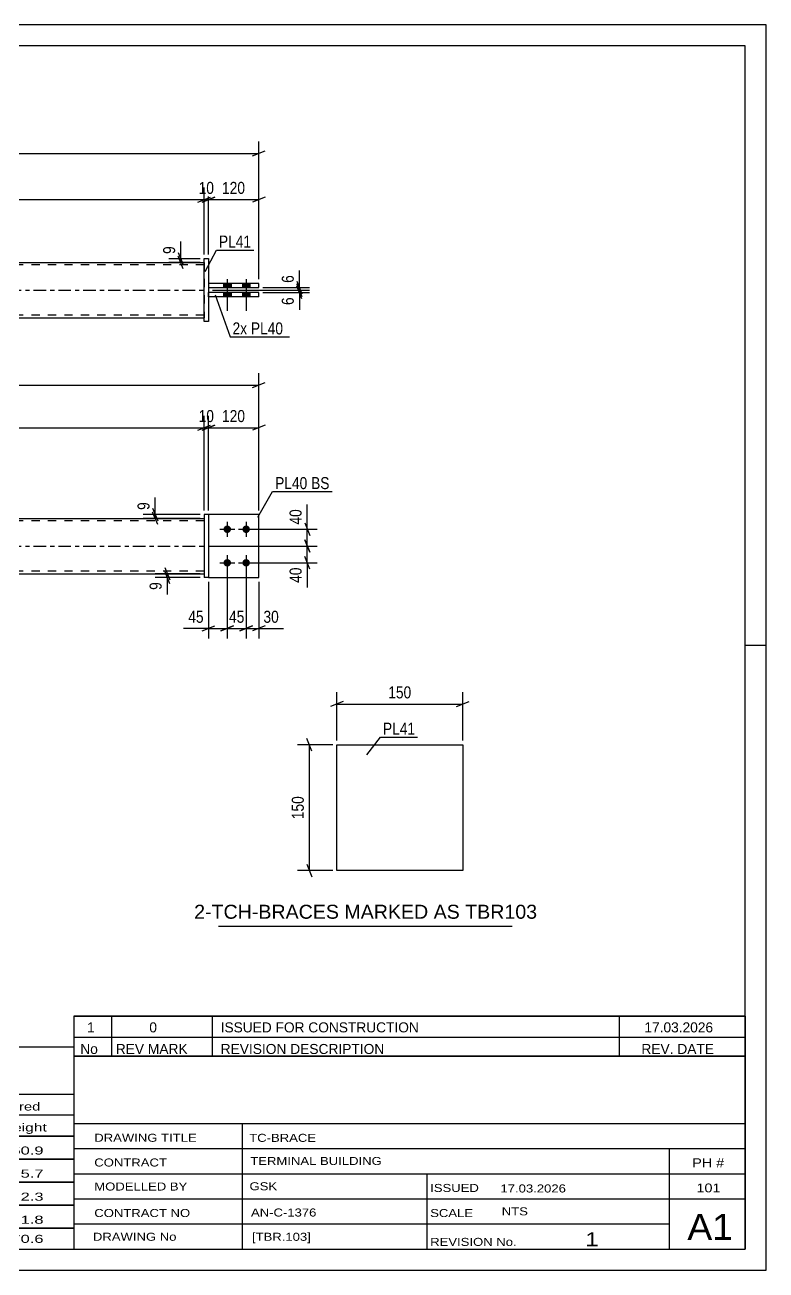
# Model space of a CAD drawing. Header units: millimetres. Extents: x 0 to 420, y 0 to 297.
# Drawn here: x 243.3 to 420, y 0 to 297 of the extents above; entities that cross this region are included whole.
import ezdxf

# ---------------------------------------------------------------- set-up
doc = ezdxf.new("R2010")
doc.units = ezdxf.units.MM
doc.linetypes.add('DXK_LINE_DOT2', pattern=[3.9198, 1.9599, -1.9599])
doc.linetypes.add('DXK_LINE_DOT3', pattern=[5.9187, 2.979, -0.9799, 0.9799, -0.9799])
doc.styles.add('Arial', font='ARIAL.TTF', dxfattribs={"height": 0.2})
doc.styles.add('Arial Narrow', font='ARIALN.TTF', dxfattribs={"height": 0.2})

# ---------------------------------------------------------------- blocks, each defined once
blk = doc.blocks.new('Unknown-581590702-1127')
at = {"color": 5, "linetype": 'Continuous'}
for p, q in [((420, 297), (0, 297)), ((420, 0), (420, 297)), ((415, 292), (5, 292)), ((415, 5), (415, 292)), ((420, 149), (415, 149)), ((5, 5), (415, 5)), ((0, 0), (420, 0))]:
    blk.add_line(p, q, dxfattribs=at)
blk = doc.blocks.new('Part-581590702-2898 - 2897')
at = {"color": 2, "linetype": 'Continuous'}
for p, q in [((317.7, 125.29), (347.7, 125.29)), ((317.7, 95.29), (317.7, 125.29)), ((347.7, 125.29), (347.7, 95.29)), ((347.7, 95.29), (317.7, 95.29))]:
    blk.add_line(p, q, dxfattribs=at)
blk = doc.blocks.new('Part-581590702-1367 - 1364')
at = {"color": 2, "linetype": 'Continuous'}
for p, q in [((287.08, 180.2), (286.08, 180.2)), ((286.08, 180.2), (286.08, 165.2)), ((287.08, 180.2), (287.08, 165.2)), ((287.08, 165.2), (286.08, 165.2))]:
    blk.add_line(p, q, dxfattribs=at)
blk = doc.blocks.new('Bolt-581590702-1379 - 1364')
at = {"linetype": 'Continuous'}
for points in [[(291.58, 177.6, -1), (291.58, 175.8, -1)], [(296.08, 177.6, -1), (296.08, 175.8, -1)], [(291.58, 169.6, -1), (291.58, 167.8, -1)], [(296.08, 169.6, -1), (296.08, 167.8, -1)]]:
    blk.add_hatch(color=1, dxfattribs=at).paths.add_polyline_path(points)
at = {"color": 1, "linetype": 'Continuous'}
for p, q in [((291.58, 178.5), (291.58, 174.9)), ((296.08, 178.5), (296.08, 174.9)), ((289.78, 176.7), (293.38, 176.7)), ((294.28, 176.7), (297.88, 176.7)), ((291.58, 170.5), (291.58, 166.9)), ((296.08, 170.5), (296.08, 166.9)), ((289.78, 168.7), (293.38, 168.7)), ((294.28, 168.7), (297.88, 168.7))]:
    blk.add_line(p, q, dxfattribs=at)
blk = doc.blocks.new('Part-581590702-1440 - 1364')
at = {"linetype": 'Continuous'}
blk.add_hatch(color=2, dxfattribs=at).paths.add_polyline_path([(139.98, 179.3), (139.18, 180.7), (140.78, 180.7)])
at = {"color": 2, "linetype": 'Continuous'}
for p, q in [((109.98, 179.3), (197.98, 179.3)), ((139.98, 179.3), (139.18, 180.7)), ((139.18, 180.7), (140.78, 180.7)), ((140.78, 180.7), (139.98, 179.3)), ((198.08, 179.3), (286.08, 179.3)), ((109.98, 166.1), (197.98, 166.1)), ((198.08, 166.1), (286.08, 166.1))]:
    blk.add_line(p, q, dxfattribs=at)
at = {"color": 7, "linetype": 'DXK_LINE_DOT2'}
for p, q in [((109.98, 166.1), (109.98, 179.3)), ((197.98, 178.7), (109.98, 178.7)), ((286.08, 178.7), (198.08, 178.7)), ((286.08, 179.3), (286.08, 166.1)), ((197.98, 166.7), (109.98, 166.7)), ((286.08, 166.7), (198.08, 166.7))]:
    blk.add_line(p, q, dxfattribs=at)
at = {"color": 7, "linetype": 'DXK_LINE_DOT3'}
for p, q in [((109.98, 172.7), (197.98, 172.7)), ((198.08, 172.7), (286.08, 172.7))]:
    blk.add_line(p, q, dxfattribs=at)
at = {"color": 2, "linetype": 'Continuous'}
blk.add_circle((139.98, 180.2), 1, dxfattribs=at)
blk = doc.blocks.new('Part-581590702-1445 - 1364')
at = {"color": 2, "linetype": 'Continuous'}
for p, q in [((299.08, 180.2), (287.08, 180.2)), ((299.08, 165.2), (299.08, 180.2)), ((287.08, 165.2), (299.08, 165.2))]:
    blk.add_line(p, q, dxfattribs=at)
at = {"color": 7, "linetype": 'DXK_LINE_DOT2'}
blk.add_line((287.08, 180.2), (287.08, 165.2), dxfattribs=at)
blk = doc.blocks.new('Part-581590702-1450 - 1364')
at = {"color": 7, "linetype": 'DXK_LINE_DOT2'}
for p, q in [((299.08, 180.2), (287.08, 180.2)), ((287.08, 180.2), (287.08, 165.2)), ((299.08, 165.2), (299.08, 180.2)), ((287.08, 165.2), (299.08, 165.2))]:
    blk.add_line(p, q, dxfattribs=at)
blk = doc.blocks.new('Part-581590702-1778 - 1767')
at = {"color": 2, "linetype": 'Continuous'}
for p, q in [((287.08, 232.15), (287.08, 233.15)), ((299.08, 233.15), (287.08, 233.15)), ((299.08, 232.15), (287.08, 232.15)), ((299.08, 232.15), (299.08, 233.15))]:
    blk.add_line(p, q, dxfattribs=at)
blk = doc.blocks.new('Part-581590702-1773 - 1767')
at = {"linetype": 'Continuous'}
blk.add_hatch(color=2, dxfattribs=at).paths.add_polyline_path([(139.98, 233.74), (139.18, 235.14), (140.78, 235.14)])
at = {"color": 2, "linetype": 'Continuous'}
for p, q in [((109.98, 240.34), (197.98, 240.34)), ((198.08, 240.34), (286.08, 240.34)), ((139.98, 233.74), (139.18, 235.14)), ((139.18, 235.14), (140.78, 235.14)), ((140.78, 235.14), (139.98, 233.74)), ((109.98, 227.14), (197.98, 227.14)), ((198.08, 227.14), (286.08, 227.14))]:
    blk.add_line(p, q, dxfattribs=at)
at = {"color": 7, "linetype": 'DXK_LINE_DOT2'}
for p, q in [((109.98, 240.34), (109.98, 227.14)), ((197.98, 239.74), (109.98, 239.74)), ((286.08, 239.74), (198.08, 239.74)), ((286.08, 240.34), (286.08, 227.14)), ((197.98, 227.74), (109.98, 227.74)), ((286.08, 227.74), (198.08, 227.74))]:
    blk.add_line(p, q, dxfattribs=at)
at = {"color": 7, "linetype": 'DXK_LINE_DOT3'}
for p, q in [((109.98, 233.74), (197.98, 233.74)), ((198.08, 233.74), (286.08, 233.74))]:
    blk.add_line(p, q, dxfattribs=at)
at = {"color": 2, "linetype": 'Continuous'}
blk.add_circle((139.98, 234.64), 1, dxfattribs=at)
blk = doc.blocks.new('Part-581590702-1783 - 1767')
at = {"color": 2, "linetype": 'Continuous'}
for p, q in [((299.08, 235.35), (287.08, 235.35)), ((287.08, 235.35), (287.08, 234.35)), ((299.08, 234.35), (299.08, 235.35)), ((287.08, 234.35), (299.08, 234.35))]:
    blk.add_line(p, q, dxfattribs=at)
blk = doc.blocks.new('Part-581590702-1788 - 1767')
at = {"color": 2, "linetype": 'Continuous'}
for p, q in [((286.08, 226.25), (286.08, 241.25)), ((286.08, 241.25), (287.08, 241.25)), ((287.08, 241.25), (287.08, 226.25)), ((287.08, 226.25), (286.08, 226.25))]:
    blk.add_line(p, q, dxfattribs=at)
blk = doc.blocks.new('Bolt-581590702-1800 - 1767')
at = {"linetype": 'Continuous'}
for points in [[(292.48, 235.34), (290.68, 235.34), (290.68, 234.34), (292.48, 234.34)], [(292.48, 235.34), (290.68, 235.34), (290.68, 234.34), (292.48, 234.34)], [(296.98, 235.34), (295.18, 235.34), (295.18, 234.34), (296.98, 234.34)], [(296.98, 235.34), (295.18, 235.34), (295.18, 234.34), (296.98, 234.34)], [(292.48, 233.14), (290.68, 233.14), (290.68, 232.14), (292.48, 232.14)], [(292.48, 233.14), (290.68, 233.14), (290.68, 232.14), (292.48, 232.14)], [(296.98, 233.14), (295.18, 233.14), (295.18, 232.14), (296.98, 232.14)], [(296.98, 233.14), (295.18, 233.14), (295.18, 232.14), (296.98, 232.14)]]:
    blk.add_hatch(color=1, dxfattribs=at).paths.add_polyline_path(points)
at = {"color": 1, "linetype": 'Continuous'}
for p, q in [((290.68, 235.34), (290.68, 234.34)), ((290.68, 235.34), (290.68, 234.34)), ((291.58, 236.34), (291.58, 228.84)), ((291.58, 236.34), (291.58, 228.84)), ((292.48, 235.34), (292.48, 234.34)), ((292.48, 235.34), (292.48, 234.34)), ((295.18, 235.34), (295.18, 234.34)), ((295.18, 235.34), (295.18, 234.34)), ((296.08, 236.34), (296.08, 228.84)), ((296.08, 236.34), (296.08, 228.84)), ((296.98, 235.34), (296.98, 234.34)), ((296.98, 235.34), (296.98, 234.34)), ((290.68, 233.14), (290.68, 232.14)), ((290.68, 233.14), (290.68, 232.14)), ((292.48, 233.14), (292.48, 232.14)), ((292.48, 233.14), (292.48, 232.14)), ((295.18, 233.14), (295.18, 232.14)), ((295.18, 233.14), (295.18, 232.14)), ((296.98, 233.14), (296.98, 232.14)), ((296.98, 233.14), (296.98, 232.14))]:
    blk.add_line(p, q, dxfattribs=at)
blk = doc.blocks.new('StraightDimension-581590702-2906 - 2897')
at = {"color": 7, "linetype": 'Continuous'}
for p, q in [((317.7, 126.29), (317.7, 137.87)), ((347.7, 126.29), (347.7, 137.87)), ((319.2, 135.62), (316.2, 134.42)), ((317.7, 135.02), (347.7, 135.02)), ((346.2, 134.42), (349.2, 135.62))]:
    blk.add_line(p, q, dxfattribs=at)
at = {"color": 0}
blk.add_wipeout([(336.04, 135.77), (336.04, 139.97), (329.35, 139.97), (329.35, 135.77)], dxfattribs=at)
at = {"color": 3, "style": 'Arial Narrow'}
blk.add_text('150', height=2.863, dxfattribs=at).set_placement((329.95, 136.37))
blk = doc.blocks.new('StraightDimension-581590702-2984 - 2897')
at = {"color": 7, "linetype": 'Continuous'}
for p, q in [((316.7, 125.29), (308.31, 125.29)), ((311.76, 123.79), (310.56, 126.79)), ((311.16, 95.29), (311.16, 125.29)), ((316.7, 95.29), (308.31, 95.29)), ((310.56, 96.79), (311.76, 93.79))]:
    blk.add_line(p, q, dxfattribs=at)
at = {"color": 0}
blk.add_wipeout([(310.41, 113.64), (306.21, 113.64), (306.21, 106.95), (310.41, 106.95)], dxfattribs=at)
at = {"color": 3, "style": 'Arial Narrow'}
blk.add_text('150', height=2.863, rotation=90.0002, dxfattribs=at).set_placement((309.81, 107.55))
blk = doc.blocks.new('StraightDimension-581590702-1665 - 1364')
at = {"color": 7, "linetype": 'Continuous'}
for p, q in [((291.58, 167.7), (291.58, 150.65)), ((296.08, 167.7), (296.08, 150.65)), ((290.08, 152.45), (293.08, 153.65)), ((291.58, 153.05), (296.08, 153.05)), ((297.58, 153.65), (294.58, 152.45))]:
    blk.add_line(p, q, dxfattribs=at)
at = {"color": 0}
blk.add_wipeout([(296.25, 153.8), (296.25, 158), (291.4, 158), (291.4, 153.8)], dxfattribs=at)
at = {"color": 3, "style": 'Arial Narrow'}
blk.add_text('45', height=2.863, dxfattribs=at).set_placement((292, 154.4))
blk = doc.blocks.new('StraightDimension-581590702-1505 - 1364')
at = {"color": 7, "linetype": 'Continuous'}
for p, q in [((286.08, 181.2), (286.08, 203.77)), ((287.08, 181.2), (287.08, 203.77)), ((284.58, 200.32), (287.58, 201.52)), ((288.58, 201.52), (285.58, 200.32)), ((286.08, 200.92), (287.08, 200.92))]:
    blk.add_line(p, q, dxfattribs=at)
at = {"color": 0}
blk.add_wipeout([(289, 201.67), (289, 205.87), (284.15, 205.87), (284.15, 201.67)], dxfattribs=at)
at = {"color": 3, "style": 'Arial Narrow'}
blk.add_text('10', height=2.863, dxfattribs=at).set_placement((284.75, 202.27))
blk = doc.blocks.new('StraightDimension-581590702-1703 - 1364')
at = {"color": 7, "linetype": 'Continuous'}
for p, q in [((297.08, 176.7), (313.04, 176.7)), ((310.04, 178.2), (311.24, 175.2)), ((310.64, 172.7), (310.64, 176.7)), ((287.08, 172.7), (313.04, 172.7)), ((311.24, 171.2), (310.04, 174.2))]:
    blk.add_line(p, q, dxfattribs=at)
at = {"color": 0}
blk.add_wipeout([(309.89, 182.08), (305.69, 182.08), (305.69, 177.22), (309.89, 177.22)], dxfattribs=at)
at = {"color": 7, "linetype": 'Continuous'}
blk.add_line((310.64, 176.7), (310.64, 182.6), dxfattribs=at)
blk.add_line((310.64, 176.7), (310.64, 182.6), dxfattribs=at)
at = {"color": 3, "style": 'Arial Narrow'}
blk.add_text('40', height=2.863, rotation=90.0002, dxfattribs=at).set_placement((309.29, 177.82))
blk = doc.blocks.new('StraightDimension-581590702-1649 - 1364')
at = {"color": 7, "linetype": 'Continuous'}
for p, q in [((291.58, 167.7), (291.58, 150.65)), ((287.08, 164.2), (287.08, 150.65)), ((285.58, 152.45), (288.58, 153.65)), ((287.08, 153.05), (291.58, 153.05)), ((293.08, 153.65), (290.08, 152.45))]:
    blk.add_line(p, q, dxfattribs=at)
at = {"color": 0}
blk.add_wipeout([(286.55, 153.8), (286.55, 158), (281.69, 158), (281.69, 153.8)], dxfattribs=at)
at = {"color": 7, "linetype": 'Continuous'}
blk.add_line((287.08, 153.05), (281.17, 153.05), dxfattribs=at)
blk.add_line((287.08, 153.05), (281.17, 153.05), dxfattribs=at)
at = {"color": 3, "style": 'Arial Narrow'}
blk.add_text('45', height=2.863, dxfattribs=at).set_placement((282.29, 154.4))
blk = doc.blocks.new('StraightDimension-581590702-1730 - 1364')
at = {"color": 7, "linetype": 'Continuous'}
for p, q in [((273.79, 181.7), (274.99, 178.7)), ((285.08, 180.2), (271.54, 180.2)), ((285.08, 179.3), (271.54, 179.3)), ((274.99, 177.8), (273.79, 180.8)), ((274.39, 179.3), (274.39, 180.2))]:
    blk.add_line(p, q, dxfattribs=at)
at = {"color": 0}
blk.add_wipeout([(273.64, 183.75), (269.44, 183.75), (269.44, 180.72), (273.64, 180.72)], dxfattribs=at)
at = {"color": 7, "linetype": 'Continuous'}
blk.add_line((274.39, 180.2), (274.39, 184.28), dxfattribs=at)
blk.add_line((274.39, 180.2), (274.39, 184.28), dxfattribs=at)
at = {"color": 3, "style": 'Arial Narrow'}
blk.add_text('9', height=2.86, rotation=90.0002, dxfattribs=at).set_placement((273.04, 181.32))
blk = doc.blocks.new('StraightDimension-581590702-1496 - 1364')
at = {"color": 7, "linetype": 'Continuous'}
for p, q in [((109.98, 182.2), (109.98, 203.77)), ((286.08, 181.2), (286.08, 203.77)), ((111.48, 201.52), (108.48, 200.32)), ((109.98, 200.92), (286.08, 200.92)), ((284.58, 200.32), (287.58, 201.52))]:
    blk.add_line(p, q, dxfattribs=at)
at = {"color": 0}
blk.add_wipeout([(202.28, 201.67), (202.28, 205.87), (193.77, 205.87), (193.77, 201.67)], dxfattribs=at)
at = {"color": 3, "style": 'Arial Narrow'}
blk.add_text('2565', height=2.863, dxfattribs=at).set_placement((194.37, 202.27))
blk = doc.blocks.new('StraightDimension-581590702-1523 - 1364')
at = {"color": 7, "linetype": 'Continuous'}
for p, q in [((287.08, 181.2), (287.08, 203.77)), ((299.08, 181.2), (299.08, 203.77)), ((285.58, 200.32), (288.58, 201.52)), ((287.08, 200.92), (299.08, 200.92)), ((300.58, 201.52), (297.58, 200.32))]:
    blk.add_line(p, q, dxfattribs=at)
at = {"color": 0}
blk.add_wipeout([(296.42, 201.67), (296.42, 205.87), (289.73, 205.87), (289.73, 201.67)], dxfattribs=at)
at = {"color": 3, "style": 'Arial Narrow'}
blk.add_text('120', height=2.863, dxfattribs=at).set_placement((290.33, 202.27))
blk = doc.blocks.new('StraightDimension-581590702-1546 - 1364')
at = {"color": 7, "linetype": 'Continuous'}
for p, q in [((96.98, 181.2), (96.98, 213.94)), ((299.08, 181.2), (299.08, 213.94)), ((98.48, 211.69), (95.48, 210.49)), ((96.98, 211.09), (299.08, 211.09)), ((297.58, 210.49), (300.58, 211.69))]:
    blk.add_line(p, q, dxfattribs=at)
at = {"color": 0}
blk.add_wipeout([(202.28, 211.84), (202.28, 216.04), (193.77, 216.04), (193.77, 211.84)], dxfattribs=at)
at = {"color": 3, "style": 'Arial Narrow'}
blk.add_text('2825', height=2.863, dxfattribs=at).set_placement((194.37, 212.44))
blk = doc.blocks.new('StraightDimension-581590702-1640 - 1364')
at = {"color": 7, "linetype": 'Continuous'}
for p, q in [((276.68, 167.6), (277.88, 164.6)), ((277.88, 163.7), (276.68, 166.7)), ((285.08, 166.1), (274.43, 166.1)), ((285.08, 165.2), (274.43, 165.2)), ((277.28, 165.2), (277.28, 166.1))]:
    blk.add_line(p, q, dxfattribs=at)
at = {"color": 0}
blk.add_wipeout([(276.53, 164.67), (272.33, 164.67), (272.33, 161.65), (276.53, 161.65)], dxfattribs=at)
at = {"color": 7, "linetype": 'Continuous'}
blk.add_line((277.28, 165.2), (277.28, 161.12), dxfattribs=at)
blk.add_line((277.28, 165.2), (277.28, 161.12), dxfattribs=at)
at = {"color": 3, "style": 'Arial Narrow'}
blk.add_text('9', height=2.86, rotation=90.0002, dxfattribs=at).set_placement((275.93, 162.25))
blk = doc.blocks.new('StraightDimension-581590702-1675 - 1364')
at = {"color": 7, "linetype": 'Continuous'}
for p, q in [((296.08, 167.7), (296.08, 150.65)), ((299.08, 164.2), (299.08, 150.65)), ((294.58, 152.45), (297.58, 153.65)), ((296.08, 153.05), (299.08, 153.05)), ((300.58, 153.65), (297.58, 152.45))]:
    blk.add_line(p, q, dxfattribs=at)
at = {"color": 0}
blk.add_wipeout([(304.46, 153.8), (304.46, 158), (299.6, 158), (299.6, 153.8)], dxfattribs=at)
at = {"color": 7, "linetype": 'Continuous'}
blk.add_line((299.08, 153.05), (304.98, 153.05), dxfattribs=at)
blk.add_line((299.08, 153.05), (304.98, 153.05), dxfattribs=at)
at = {"color": 3, "style": 'Arial Narrow'}
blk.add_text('30', height=2.863, dxfattribs=at).set_placement((300.2, 154.4))
blk = doc.blocks.new('StraightDimension-581590702-1716 - 1364')
at = {"color": 7, "linetype": 'Continuous'}
for p, q in [((287.08, 172.7), (313.04, 172.7)), ((310.04, 174.2), (311.24, 171.2)), ((310.64, 168.7), (310.64, 172.7)), ((311.24, 167.2), (310.04, 170.2)), ((297.08, 168.7), (313.04, 168.7))]:
    blk.add_line(p, q, dxfattribs=at)
at = {"color": 0}
blk.add_wipeout([(309.89, 168.17), (305.69, 168.17), (305.69, 163.32), (309.89, 163.32)], dxfattribs=at)
at = {"color": 7, "linetype": 'Continuous'}
blk.add_line((310.64, 168.7), (310.64, 162.79), dxfattribs=at)
blk.add_line((310.64, 168.7), (310.64, 162.79), dxfattribs=at)
at = {"color": 3, "style": 'Arial Narrow'}
blk.add_text('40', height=2.863, rotation=90.0002, dxfattribs=at).set_placement((309.29, 163.92))
blk = doc.blocks.new('StraightDimension-581590702-1890 - 1767')
at = {"color": 7, "linetype": 'Continuous'}
for p, q in [((285.58, 254.74), (288.58, 255.94)), ((287.08, 242.24), (287.08, 258.19)), ((300.58, 255.94), (297.58, 254.74)), ((299.08, 236.35), (299.08, 258.19)), ((287.08, 255.34), (299.08, 255.34))]:
    blk.add_line(p, q, dxfattribs=at)
at = {"color": 0}
blk.add_wipeout([(296.42, 256.09), (296.42, 260.29), (289.73, 260.29), (289.73, 256.09)], dxfattribs=at)
at = {"color": 3, "style": 'Arial Narrow'}
blk.add_text('120', height=2.863, dxfattribs=at).set_placement((290.33, 256.69))
blk = doc.blocks.new('StraightDimension-581590702-1816 - 1767')
at = {"color": 7, "linetype": 'Continuous'}
for p, q in [((308.17, 235.85), (309.37, 232.85)), ((309.37, 232.24), (308.17, 235.24)), ((288.08, 233.74), (311.17, 233.74)), ((300.08, 234.35), (311.17, 234.35)), ((308.77, 233.74), (308.77, 234.35))]:
    blk.add_line(p, q, dxfattribs=at)
at = {"color": 0}
blk.add_wipeout([(308.02, 237.9), (303.82, 237.9), (303.82, 234.87), (308.02, 234.87)], dxfattribs=at)
at = {"color": 7, "linetype": 'Continuous'}
blk.add_line((308.77, 234.35), (308.77, 238.42), dxfattribs=at)
blk.add_line((308.77, 234.35), (308.77, 238.42), dxfattribs=at)
at = {"color": 3, "style": 'Arial Narrow'}
blk.add_text('6', height=2.86, rotation=90.0002, dxfattribs=at).set_placement((307.42, 235.47))
blk = doc.blocks.new('StraightDimension-581590702-1805 - 1767')
at = {"color": 7, "linetype": 'Continuous'}
for p, q in [((285.08, 241.24), (277.65, 241.24)), ((279.9, 242.74), (281.1, 239.74)), ((281.1, 238.84), (279.9, 241.84)), ((280.5, 240.34), (280.5, 241.24)), ((285.08, 240.34), (277.65, 240.34))]:
    blk.add_line(p, q, dxfattribs=at)
at = {"color": 0}
blk.add_wipeout([(279.75, 244.8), (275.55, 244.8), (275.55, 241.77), (279.75, 241.77)], dxfattribs=at)
at = {"color": 7, "linetype": 'Continuous'}
blk.add_line((280.5, 241.24), (280.5, 245.32), dxfattribs=at)
blk.add_line((280.5, 241.24), (280.5, 245.32), dxfattribs=at)
at = {"color": 3, "style": 'Arial Narrow'}
blk.add_text('9', height=2.86, rotation=90.0002, dxfattribs=at).set_placement((279.15, 242.37))
blk = doc.blocks.new('StraightDimension-581590702-1825 - 1767')
at = {"color": 7, "linetype": 'Continuous'}
for p, q in [((308.17, 235.24), (309.37, 232.24)), ((309.37, 231.65), (308.17, 234.65)), ((288.08, 233.74), (311.17, 233.74)), ((300.08, 233.15), (311.17, 233.15)), ((308.77, 233.15), (308.77, 233.74))]:
    blk.add_line(p, q, dxfattribs=at)
at = {"color": 0}
blk.add_wipeout([(308.02, 232.62), (303.82, 232.62), (303.82, 229.59), (308.02, 229.59)], dxfattribs=at)
at = {"color": 7, "linetype": 'Continuous'}
blk.add_line((308.77, 233.15), (308.77, 229.07), dxfattribs=at)
blk.add_line((308.77, 233.15), (308.77, 229.07), dxfattribs=at)
at = {"color": 3, "style": 'Arial Narrow'}
blk.add_text('6', height=2.86, rotation=90.0002, dxfattribs=at).set_placement((307.42, 230.19))
blk = doc.blocks.new('StraightDimension-581590702-1900 - 1767')
at = {"color": 7, "linetype": 'Continuous'}
for p, q in [((284.58, 254.74), (287.58, 255.94)), ((288.58, 255.94), (285.58, 254.74)), ((286.08, 242.24), (286.08, 258.19)), ((287.08, 242.24), (287.08, 258.19)), ((286.08, 255.34), (287.08, 255.34))]:
    blk.add_line(p, q, dxfattribs=at)
at = {"color": 0}
blk.add_wipeout([(289, 256.09), (289, 260.29), (284.15, 260.29), (284.15, 256.09)], dxfattribs=at)
at = {"color": 3, "style": 'Arial Narrow'}
blk.add_text('10', height=2.863, dxfattribs=at).set_placement((284.75, 256.69))
blk = doc.blocks.new('StraightDimension-581590702-1910 - 1767')
at = {"color": 7, "linetype": 'Continuous'}
for p, q in [((111.48, 255.94), (108.48, 254.74)), ((109.98, 243.24), (109.98, 258.19)), ((284.58, 254.74), (287.58, 255.94)), ((286.08, 242.24), (286.08, 258.19)), ((109.98, 255.34), (286.08, 255.34))]:
    blk.add_line(p, q, dxfattribs=at)
at = {"color": 0}
blk.add_wipeout([(202.28, 256.09), (202.28, 260.29), (193.77, 260.29), (193.77, 256.09)], dxfattribs=at)
at = {"color": 3, "style": 'Arial Narrow'}
blk.add_text('2565', height=2.863, dxfattribs=at).set_placement((194.37, 256.69))
blk = doc.blocks.new('StraightDimension-581590702-1941 - 1767')
at = {"color": 7, "linetype": 'Continuous'}
for p, q in [((96.98, 236.34), (96.98, 269.19)), ((299.08, 236.34), (299.08, 269.19)), ((98.48, 266.94), (95.48, 265.74)), ((96.98, 266.34), (299.08, 266.34)), ((297.58, 265.74), (300.58, 266.94))]:
    blk.add_line(p, q, dxfattribs=at)
at = {"color": 0}
blk.add_wipeout([(202.28, 267.09), (202.28, 271.29), (193.77, 271.29), (193.77, 267.09)], dxfattribs=at)
at = {"color": 3, "style": 'Arial Narrow'}
blk.add_text('2825', height=2.863, dxfattribs=at).set_placement((194.37, 267.69))
blk = doc.blocks.new('Unknown-581590702-3160')
at = {"color": 7, "linetype": 'Continuous'}
for p, q in [((255, 51.05), (255, 5)), ((255, 51.05), (415, 51.05)), ((415, 51), (415, 5)), ((255, 35), (415, 35)), ((295.14, 35), (295.14, 5)), ((255, 29), (415, 29)), ((397, 5.05), (397, 29.05)), ((255, 23), (415, 23)), ((339.14, 23), (339.14, 5)), ((255, 17), (415, 17)), ((255, 11), (397, 11)), ((255, 5), (415, 5))]:
    blk.add_line(p, q, dxfattribs=at)
at = {"color": 7, "style": 'Arial Narrow'}
for s, height, width, p in [('DRAWING TITLE', 1.9089, 1.425378, (259.88, 30.61)), ('TC-BRACE', 1.909, 1.425378, (296.81, 30.59)), ('TERMINAL BUILDING', 1.9089, 1.425378, (297.06, 25.07)), ('CONTRACT', 1.909, 1.425378, (259.88, 24.71)), ('MODELLED BY', 1.9089, 1.425378, (259.88, 18.98)), ('GSK', 1.909, 1.425378, (296.88, 19.04)), ('ISSUED', 1.909, 1.425378, (339.94, 18.64)), ('17.03.2026', 1.909, 1.425378, (356.69, 18.52)), ('CONTRACT NO', 1.9089, 1.425378, (259.88, 12.66)), ('AN-C-1376', 1.909, 1.425378, (297.23, 12.78)), ('SCALE', 1.909, 1.425378, (339.94, 12.65)), ('A1', 6.204, 1.25, (401.24, 7.2)), ('DRAWING No', 1.909, 1.425378, (259.56, 7)), ('[TBR.103]', 1.909, 1.425378, (297.46, 6.99)), ('1', 3.34, 1.5, (376.91, 5.68)), ('REVISION No.', 1.9089, 1.425378, (339.94, 5.77))]:
    blk.add_text(s, height=height, dxfattribs=dict(at, width=width)).set_placement(p)
at = {"color": 7, "linetype": 'Continuous', "style": 'Arial Narrow'}
for s, height, width, p in [('PH #', 2.1, 1.42538, (402.4, 24.55)), ('101', 2.1, 1.42538, (403.41, 18.55)), ('NTS', 1.909, 1.425378, (357, 13.05))]:
    blk.add_text(s, height=height, dxfattribs=dict(at, width=width)).set_placement(p)
blk = doc.blocks.new('Unknown-581590702-3161')
at = {"color": 7, "linetype": 'Continuous'}
for p, q in [((255, 60.55), (415, 60.55)), ((415, 60.55), (255, 60.55)), ((255, 60.55), (255, 55.55)), ((264, 60.55), (264, 55.55)), ((288, 60.55), (288, 55.55)), ((385, 60.55), (385, 55.55)), ((415, 60.55), (415, 55.55)), ((255, 55.55), (415, 55.55)), ((255, 55.55), (255, 51.05)), ((255, 55.55), (415, 55.55)), ((264, 55.55), (264, 51.05)), ((288, 55.55), (288, 51.05)), ((385, 55.55), (385, 51.05)), ((415, 55.55), (415, 51.05)), ((415, 51.05), (255, 51.05))]:
    blk.add_line(p, q, dxfattribs=at)
at = {"color": 7, "linetype": 'Continuous', "style": 'Arial Narrow'}
for s, height, width, p in [('1', 2.39, 1.196471, (258.16, 56.7)), ('0', 2.39, 1.196471, (273, 56.7)), ('ISSUED FOR CONSTRUCTION', 2.3861, 1.196471, (290, 56.7)), ('17.03.2026', 2.386, 1.196471, (391, 56.7)), ('No', 2.386, 1.2, (256.54, 51.55)), ('REV MARK', 2.386, 1.2, (265, 51.55)), ('REVISION DESCRIPTION', 2.3861, 1.2, (290, 51.55)), ('REV. DATE', 2.386, 1.2, (390.28, 51.55))]:
    blk.add_text(s, height=height, dxfattribs=dict(at, width=width)).set_placement(p)
blk = doc.blocks.new('Unknown-581590702-3162')
at = {"color": 7, "linetype": 'Continuous'}
for p, q in [((95, 53.25), (255, 53.25)), ((95, 42), (95, 53.25)), ((255, 53.25), (255, 42)), ((95, 42), (255, 42)), ((95, 42), (95, 37)), ((255, 42), (255, 37)), ((95, 37), (255, 37)), ((95, 37), (95, 32)), ((119, 37), (119, 32)), ((154.5, 37), (154.5, 32)), ((180.5, 37), (180.5, 32)), ((193.5, 37), (193.5, 32)), ((211, 37), (211, 32)), ((233, 37), (233, 32)), ((255, 37), (255, 32)), ((95, 32), (255, 32)), ((95, 31.95), (95, 26.55)), ((95, 31.95), (255, 31.95)), ((119, 32), (119, 26.5)), ((154.5, 32), (154.5, 26.5)), ((180.5, 32), (180.5, 26.5)), ((193.5, 32), (193.5, 26.5)), ((211, 32), (211, 26.5)), ((233, 32), (233, 26.5)), ((255, 31.95), (255, 26.55)), ((95, 26.55), (255, 26.55)), ((95, 26.45), (95, 21.05)), ((95, 26.45), (255, 26.45)), ((119, 26.5), (119, 21)), ((154.5, 26.5), (154.5, 21)), ((180.5, 26.5), (180.5, 21)), ((193.5, 26.5), (193.5, 21)), ((211, 26.5), (211, 21)), ((233, 26.5), (233, 21)), ((255, 26.45), (255, 21.05)), ((95, 21.05), (255, 21.05)), ((95, 20.95), (95, 15.55)), ((95, 20.95), (255, 20.95)), ((119, 21), (119, 15.5)), ((154.5, 21), (154.5, 15.5)), ((180.5, 21), (180.5, 15.5)), ((193.5, 21), (193.5, 15.5)), ((211, 21), (211, 15.5)), ((233, 21), (233, 15.5)), ((255, 20.95), (255, 15.55)), ((95, 15.55), (255, 15.55)), ((95, 15.45), (95, 10.05)), ((95, 15.45), (255, 15.45)), ((119, 15.5), (119, 10)), ((154.5, 15.5), (154.5, 10)), ((180.5, 15.5), (180.5, 10)), ((193.5, 15.5), (193.5, 10)), ((211, 15.5), (211, 10)), ((233, 15.5), (233, 10)), ((255, 15.45), (255, 10.05)), ((95, 10.05), (255, 10.05)), ((95, 10), (255, 10)), ((95, 10), (95, 5)), ((211, 10), (211, 5)), ((233, 10), (233, 5)), ((255, 10), (255, 5)), ((95, 5), (255, 5))]:
    blk.add_line(p, q, dxfattribs=at)
at = {"color": 7, "style": 'Arial Narrow'}
for s, height, width, p in [('GENERAL NOTES & WELD DETAILS :', 2.8633, 1.4, (96.15, 45.56)), ('REFER TYP DRAWING TYP-01', 1.9089, 1.6, (179.7, 45.66)), ("MATERIAL LIST FOR ASSEMBLY MK'D", 1.9089, 1.6, (96.15, 38.06)), ('TBR103', 1.909, 1.794707, (187.59, 37.97)), ('2', 1.91, 1.794707, (217.08, 38.06)), ('No. Required', 1.9089, 1.6, (226.41, 38.06)), ('Mark', 1.909, 1.7, (96.34, 33)), ('Profile', 1.909, 1.7, (129.41, 33)), ('Material', 1.909, 1.7, (159.54, 33.06)), ('No.', 1.909, 1.7, (184.5, 33.06)), ('Length', 1.909, 1.7, (195, 33.06)), ('Area', 1.909, 1.7, (217.5, 33.06)), ('Weight', 1.909, 1.7, (237, 33.06))]:
    blk.add_text(s, height=height, dxfattribs=dict(at, width=width)).set_placement(p)
at = {"color": 7, "linetype": 'Continuous', "style": 'Arial Narrow'}
for s, height, width, p in [('TBR103', 1.909, 1.794707, (96.5, 27.56)), ('SHS132*6', 1.909, 1.794707, (121, 27.56)), ('E350', 1.909, 1.794707, (160.74, 27.56)), ('1', 1.91, 1.794707, (184.86, 27.56)), ('2565', 1.909, 1.794707, (197.58, 27.56)), ('1.4', 1.909, 1.794707, (221.32, 27.56)), ('60.9', 1.909, 1.794707, (240.14, 27.56)), ('PL40', 1.909, 1.794707, (96.5, 22.06)), ('PL10*120', 1.909, 1.794707, (121, 22.06)), ('E350', 1.909, 1.794707, (160.74, 22.06)), ('4', 1.91, 1.794707, (184.86, 22.06)), ('150', 1.909, 1.794707, (199.77, 22.06)), ('0.0', 1.909, 1.794707, (221.32, 22.06)), ('5.7', 1.909, 1.794707, (242.33, 22.06)), ('PL98', 1.909, 1.794707, (96.5, 16.56)), ('PL10*170', 1.909, 1.794707, (121, 16.56)), ('E350', 1.909, 1.794707, (160.74, 16.56)), ('1', 1.91, 1.794707, (184.86, 16.56)), ('170', 1.909, 1.794707, (199.77, 16.56)), ('0.1', 1.909, 1.794707, (221.32, 16.56)), ('2.3', 1.909, 1.794707, (242.33, 16.56)), ('PL41', 1.909, 1.794707, (96.5, 11.06)), ('PL10*150', 1.909, 1.794707, (121, 11.06)), ('E350', 1.909, 1.794707, (160.74, 11.06)), ('1', 1.91, 1.794707, (184.86, 11.06)), ('150', 1.909, 1.794707, (199.77, 11.06)), ('0.1', 1.909, 1.794707, (221.32, 11.06)), ('1.8', 1.909, 1.794707, (242.33, 11.06)), ('Total', 1.909, 1.7, (197.33, 6.5)), ('1.6', 1.909, 1.794707, (220.83, 6.5)), ('70.6', 1.909, 1.794707, (240.14, 6.5))]:
    blk.add_text(s, height=height, dxfattribs=dict(at, width=width)).set_placement(p)
blk = doc.blocks.new('Unknown-581590702-3163')
at = {"color": 7, "linetype": 'Continuous'}
blk.add_line((289.5, 82.05), (359.5, 82.05), dxfattribs=at)
at = {"color": 7, "style": 'Arial'}
blk.add_text('2-TCH-BRACES MARKED AS TBR103', height=3.3428, dxfattribs=at).set_placement((283.69, 83.8))
blk = doc.blocks.new('Mark-581590702-2987 - 2897')
at = {"color": 0}
blk.add_wipeout([(336.35, 127.7), (336.35, 130.7), (328.68, 130.7), (328.68, 127.7)], dxfattribs=at)
blk.add_wipeout([(336.35, 127.7), (336.35, 130.7), (328.68, 130.7), (328.68, 127.7)], dxfattribs=at)
at = {"color": 30, "linetype": 'Continuous'}
for p, q in [((324.83, 122.93), (328.08, 127.1)), ((328.08, 127.1), (336.95, 127.1))]:
    blk.add_line(p, q, dxfattribs=at)
at = {"color": 3, "style": 'Arial Narrow'}
blk.add_text('PL41', height=2.863, dxfattribs=at).set_placement((328.68, 127.7))
blk = doc.blocks.new('MarkSet-581590702-1752 - 1364')
at = {"color": 0}
blk.add_wipeout([(310.66, 186.28), (310.66, 189.28), (302.98, 189.28), (302.98, 186.28)], dxfattribs=at)
blk.add_wipeout([(310.66, 186.28), (310.66, 189.28), (302.98, 189.28), (302.98, 186.28)], dxfattribs=at)
at = {"color": 30, "linetype": 'Continuous'}
blk.add_line((298.88, 179.62), (302.38, 185.68), dxfattribs=at)
at = {"color": 0}
blk.add_wipeout([(315.94, 186.28), (315.94, 189.28), (311.56, 189.28), (311.56, 186.28)], dxfattribs=at)
blk.add_wipeout([(315.94, 186.28), (315.94, 189.28), (311.56, 189.28), (311.56, 186.28)], dxfattribs=at)
at = {"color": 30, "linetype": 'Continuous'}
blk.add_line((302.38, 185.68), (316.54, 185.68), dxfattribs=at)
at = {"color": 3, "style": 'Arial Narrow'}
for s, p in [('PL40', (302.98, 186.28)), ('BS', (311.56, 186.28))]:
    blk.add_text(s, height=2.863, dxfattribs=at).set_placement(p)
blk = doc.blocks.new('Mark-581590702-1784 - 1767')
at = {"color": 0}
blk.add_wipeout([(297.27, 243.9), (297.27, 246.9), (289.59, 246.9), (289.59, 243.9)], dxfattribs=at)
blk.add_wipeout([(297.27, 243.9), (297.27, 246.9), (289.59, 246.9), (289.59, 243.9)], dxfattribs=at)
at = {"color": 30, "linetype": 'Continuous'}
for p, q in [((286.31, 238.22), (288.99, 243.3)), ((288.99, 243.3), (297.87, 243.3))]:
    blk.add_line(p, q, dxfattribs=at)
at = {"color": 3, "style": 'Arial Narrow'}
blk.add_text('PL41', height=2.863, dxfattribs=at).set_placement((289.59, 243.9))
blk = doc.blocks.new('MarkSet-581590702-1973 - 1767')
at = {"color": 0}
blk.add_wipeout([(296.3, 223.18), (296.3, 226.18), (292.83, 226.18), (292.83, 223.18)], dxfattribs=at)
blk.add_wipeout([(296.3, 223.18), (296.3, 226.18), (292.83, 226.18), (292.83, 223.18)], dxfattribs=at)
at = {"color": 30, "linetype": 'Continuous'}
blk.add_line((288.7, 232.6), (292.23, 222.58), dxfattribs=at)
at = {"color": 0}
blk.add_wipeout([(304.88, 223.18), (304.88, 226.18), (297.2, 226.18), (297.2, 223.18)], dxfattribs=at)
blk.add_wipeout([(304.88, 223.18), (304.88, 226.18), (297.2, 226.18), (297.2, 223.18)], dxfattribs=at)
at = {"color": 30, "linetype": 'Continuous'}
blk.add_line((292.23, 222.58), (306.38, 222.58), dxfattribs=at)
at = {"color": 3, "style": 'Arial Narrow'}
for s, p in [('2x', (292.83, 223.18)), ('PL40', (297.2, 223.18))]:
    blk.add_text(s, height=2.863, dxfattribs=at).set_placement(p)

msp = doc.modelspace()

# ---------------------------------------------------------------- block references
for name in ['Unknown-581590702-1127', 'Part-581590702-1788 - 1767', 'Part-581590702-1773 - 1767', 'Part-581590702-1783 - 1767', 'Bolt-581590702-1800 - 1767', 'Part-581590702-1778 - 1767', 'Part-581590702-1440 - 1364', 'Part-581590702-1367 - 1364', 'Part-581590702-1445 - 1364', 'Part-581590702-1450 - 1364', 'Bolt-581590702-1379 - 1364', 'Part-581590702-2898 - 2897', 'Unknown-581590702-3163', 'Unknown-581590702-3161', 'Unknown-581590702-3162', 'Unknown-581590702-3160']:
    msp.add_blockref(name, (0, 0))

# ---------------------------------------------------------------- next in the draw order: block references
for name in ['StraightDimension-581590702-1890 - 1767', 'StraightDimension-581590702-1505 - 1364', 'StraightDimension-581590702-1665 - 1364', 'StraightDimension-581590702-2906 - 2897']:
    msp.add_blockref(name, (0, 0))

# ---------------------------------------------------------------- next in the draw order: block references
for name in ['StraightDimension-581590702-1805 - 1767', 'StraightDimension-581590702-1816 - 1767', 'StraightDimension-581590702-1730 - 1364', 'StraightDimension-581590702-1703 - 1364', 'StraightDimension-581590702-1649 - 1364', 'StraightDimension-581590702-1675 - 1364', 'Mark-581590702-2987 - 2897', 'StraightDimension-581590702-2984 - 2897']:
    msp.add_blockref(name, (0, 0))

# ---------------------------------------------------------------- next in the draw order: block references
for name in ['StraightDimension-581590702-1900 - 1767', 'StraightDimension-581590702-1825 - 1767', 'StraightDimension-581590702-1496 - 1364', 'StraightDimension-581590702-1716 - 1364', 'StraightDimension-581590702-1640 - 1364']:
    msp.add_blockref(name, (0, 0))

# ---------------------------------------------------------------- next in the draw order: block references
for name in ['StraightDimension-581590702-1910 - 1767', 'MarkSet-581590702-1973 - 1767', 'StraightDimension-581590702-1523 - 1364']:
    msp.add_blockref(name, (0, 0))

# ---------------------------------------------------------------- next in the draw order: block references
for name in ['StraightDimension-581590702-1941 - 1767', 'StraightDimension-581590702-1546 - 1364']:
    msp.add_blockref(name, (0, 0))

# ---------------------------------------------------------------- next in the draw order: block references
for name in ['Mark-581590702-1784 - 1767', 'MarkSet-581590702-1752 - 1364']:
    msp.add_blockref(name, (0, 0))

doc.saveas('drawing.dxf')
